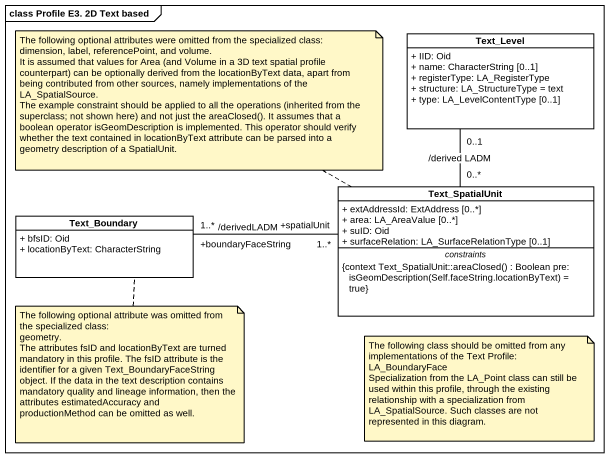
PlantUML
@startuml
mainframe class Profile E3. 2D Text based
hide circle
hide empty members
skinparam classAttributeIconSize 0
class Text_Level #FFFFFF {
  + IID: Oid
  + name: CharacterString [0..1]
  + registerType: LA_RegisterType
  + structure: LA_StructureType = text
  + type: LA_LevelContentType [0..1]
}
class Text_Boundary #FFFFFF {
  + bfsID: Oid
  + locationByText: CharacterString
}
class Text_SpatialUnit #FFFFFF {
  + extAddressId: ExtAddress [0..*]
  + area: LA_AreaValue [0..*]
  + suID: Oid
  + surfaceRelation: LA_SurfaceRelationType [0..1]
  -- constraints --
  {field} {context Text_SpatialUnit::areaClosed() : Boolean pre: isGeomDescription(Self.faceString.locationByText) = true}
}
Text_Level "0..1" -- "0..*" Text_SpatialUnit : /derived LADM
Text_SpatialUnit "+spatialUnit\n1..*" -left- "+boundaryFaceString\n1..*" Text_Boundary : /derivedLADM
note left of Text_SpatialUnit
  The following optional attributes were omitted from the specialized class: dimension, label, referencePoint, and volume.
  It is assumed that values for Area (and Volume in a 3D text spatial profile counterpart) can be optionally derived from the locationByText data, apart from being contributed from other sources, namely implementations of the LA_SpatialSource.
  The example constraint should be applied to all the operations (inherited from the superclass; not shown here) and not just the areaClosed(). It assumes that a boolean operator isGeomDescription is implemented. This operator should verify whether the text contained in locationByText attribute can be parsed into a geometry description of a SpatialUnit.
end note
note bottom of Text_Boundary
  The following optional attribute was omitted from the specialized class:
  geometry.
  The attributes fsID and locationByText are turned mandatory in this profile. The fsID attribute is the identifier for a given Text_BoundaryFaceString object. If the data in the text description contains mandatory quality and lineage information, then the attributes estimatedAccuracy and productionMethod can be omitted as well.
end note
note as N3
  The following class should be omitted from any implementations of the Text Profile:
  LA_BoundaryFace
  Specialization from the LA_Point class can still be used within this profile, through the existing relationship with a specialization from LA_SpatialSource. Such classes are not represented in this diagram.
end note
@enduml
